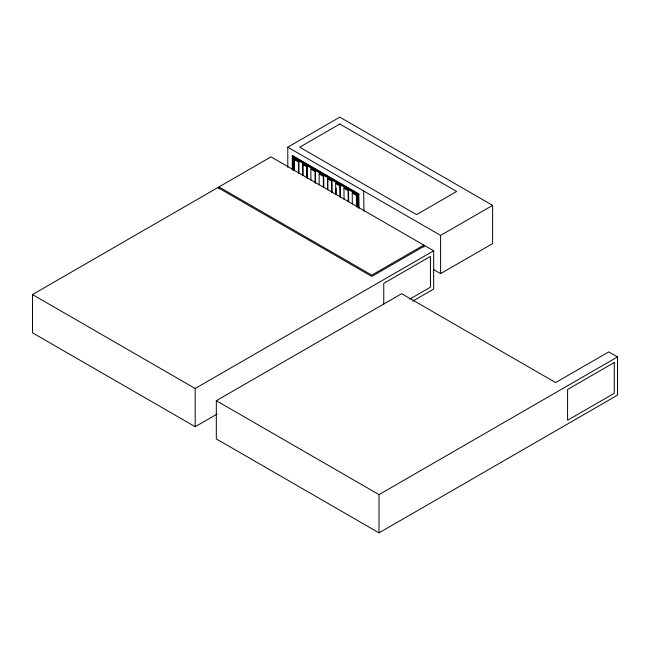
<?xml version="1.0" encoding="UTF-8"?>
<svg xmlns="http://www.w3.org/2000/svg" width="650" height="650" viewBox="0 0 650 650"><rect width="100%" height="100%" fill="white"/><g stroke="black" fill="none" stroke-linecap="round" stroke-linejoin="round"><path stroke-width="0.97" d="M217.116 414.074L195.195 426.725L32.5 332.8L32.5 294.572L217.847 187.566L371.784 276.437L424.921 245.757L433.68 250.811L433.68 289.039L412.636 301.186M218.961 188.931L218.961 186.916L270.985 156.877L423.808 245.107L423.808 247.122M287.787 167.302L287.787 147.184L339.812 117.146L492.627 205.376L492.627 243.604L440.602 273.634L433.582 269.579M292.281 169.886L292.281 155.968L292.719 155.716L358.824 193.887L359.019 207.911M294.344 170.584L294.344 159.543L294.783 159.291L298.919 161.679L298.943 173.737M294.344 159.543L298.488 161.931L298.919 161.679M302.632 175.37L302.608 164.312L303.046 164.06L307.19 166.457L307.231 178.523M302.608 164.312L306.751 166.709L307.19 166.457M310.919 180.148L310.879 169.089L311.317 168.838L315.461 171.226L315.518 183.308M310.879 169.089L315.023 171.478L315.461 171.226M319.207 184.933L319.15 173.859L319.581 173.607L323.724 176.004L323.798 187.086M319.15 173.859L323.294 176.256L323.724 176.004M327.486 189.719L327.413 178.636L327.852 178.384L331.996 180.773L332.093 192.879M327.413 178.636L331.557 181.025L331.996 180.773M335.774 194.504L335.684 183.406L336.115 183.154L340.259 185.551L340.381 197.665M335.684 183.406L339.828 185.803L340.259 185.551M344.061 199.29L343.947 188.183L344.386 187.931L348.53 190.32L348.66 201.435M343.947 188.183L348.091 190.572L348.53 190.32M352.349 204.067L352.219 192.952L352.658 192.701L356.793 195.097L356.964 207.236M352.219 192.952L356.363 195.349L356.793 195.097M293.248 170.446L293.248 157.649L357.435 194.707L357.874 194.456M292.281 155.968L358.394 194.139L358.824 193.887M423.808 245.107L371.784 275.145L218.961 186.916M287.787 147.184L440.602 235.406L492.627 205.376M32.5 294.572L195.195 388.497L433.68 250.811M216.32 400.701L401.668 293.686L555.604 382.566L608.741 351.886L617.5 356.939L617.5 395.168L379.015 532.854L216.32 438.921L216.32 400.701L379.015 494.626L617.5 356.939M409.703 299.154L430.454 287.178L430.454 256.401L383.76 283.351L383.76 304.208M298.082 159.933L293.686 157.398L293.686 170.194M300.723 161.46L305.996 164.507M307.759 165.523L310.391 167.042M312.154 168.058L318.305 171.608M320.068 172.624L326.219 176.183M327.982 177.198L330.614 178.718M332.377 179.733L334.132 180.749M335.887 181.764L338.528 183.284M340.291 184.299L342.046 185.315M344.687 186.843L346.442 187.858M348.197 188.874L350.838 190.393M352.601 191.409L354.356 192.424M363.683 190.994L363.951 211.274M358.394 194.139L358.581 208.162M357.435 194.707L357.598 206.611M356.363 195.349L356.509 206.472M348.091 190.572L348.221 201.687M339.828 185.803L339.942 196.909M336.164 188.199L336.213 194.252M331.557 181.025L331.654 192.124M327.852 178.384L327.925 189.467M323.294 176.256L323.367 187.338M315.023 171.478L315.079 182.553M306.751 166.709L306.792 177.767M303.046 164.06L303.062 175.118M298.488 161.931L298.504 172.981M440.602 235.406L440.602 273.634M379.015 494.626L379.015 532.854M292.719 155.716L292.719 169.634M195.195 388.497L195.195 426.725M339.812 124.036L299.723 147.184L416.552 214.63L456.641 191.49L339.812 124.036M614.274 362.521L567.58 389.48L567.58 420.257L614.274 393.307L614.274 362.521"/></g></svg>
